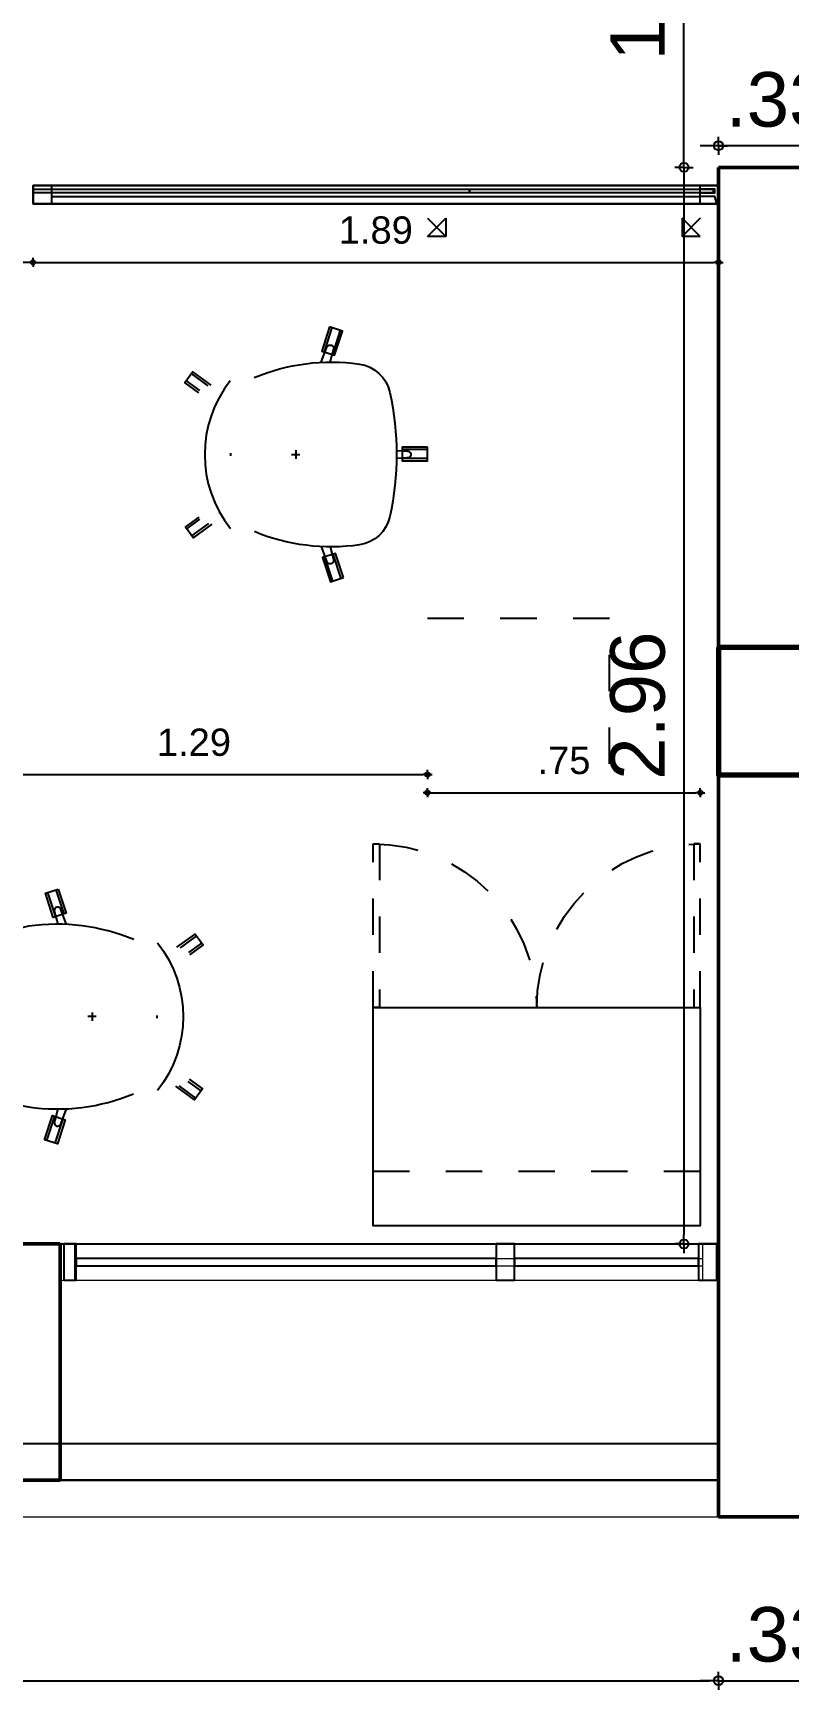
# Model space of a CAD drawing. Header units: millimetres. Extents: x -38 to 179, y -2 to 69.
# Drawn here: x 73.278 to 75.356, y 13.421 to 17.977 of the extents above; entities that cross this region are included whole.
import ezdxf

# ---------------------------------------------------------------- set-up
doc = ezdxf.new("R2010")
doc.units = ezdxf.units.MM
doc.linetypes.add('HIDDEN', pattern=[0.375, 0.25, -0.125])
doc.linetypes.add('HIDDEN2', pattern=[0.1875, 0.125, -0.0625])
doc.layers.get('0').update_dxf_attribs({"color": 255})
for name, color, linetype in [('0.05', 6, 'Continuous'), ('A_MOBILIARIO', 6, 'Continuous'), ('X_COTAS100', 6, 'Continuous'), ('X_COTAS50', 6, 'Continuous')]:
    doc.layers.add(name, color=color, linetype=linetype)
for name, color, linetype, lineweight in [('02 AZUL', 5, 'Continuous', 5), ('06 ROJO', 1, 'Continuous', 50), ('12 COLUMNAS', 4, 'Continuous', 70), ('14 ANTEPECHO', 3, 'Continuous', 15)]:
    doc.layers.add(name, color=color, linetype=linetype, lineweight=lineweight)
doc.styles.add('UNAL PLANEACION', font='arial.ttf')
doc.dimstyles.new('COTAS 100', dxfattribs={"dimscale": 100, "dimtxt": 0.0015, "dimasz": 0.00025, "dimexe": 0, "dimexo": 0.00025, "dimgap": 0.0005, "dimtad": 1, "dimzin": 4, "dimdsep": 46, "dimtxsty": 'UNAL PLANEACION', "dimblk": 'DIMBLK', "dimcen": 1, "dimse1": 1, "dimse2": 1, "dimclrd": 8, "dimclre": 8, "dimclrt": 256, "dimadec": 0, "dimazin": 1, "dimtfac": 1, "dimtix": 1, "dimtmove": 2, "dimatfit": 0, "dimldrblk": 'INDICE', "dimfxl": 1, "dimtolj": 1, "dimtzin": 0, "dimarcsym": 0})
doc.dimstyles.new('COTAS 50', dxfattribs={"dimscale": 50, "dimtxt": 0.0015, "dimasz": 0.00025, "dimexe": 0, "dimexo": 0.00025, "dimgap": 0.001, "dimtad": 1, "dimzin": 4, "dimdsep": 46, "dimtxsty": 'UNAL PLANEACION', "dimblk": 'DIMBLK', "dimcen": 1, "dimse1": 1, "dimse2": 1, "dimclrd": 8, "dimclre": 8, "dimclrt": 256, "dimadec": 0, "dimazin": 1, "dimtfac": 1, "dimtix": 1, "dimtmove": 2, "dimatfit": 0, "dimldrblk": 'INDICE', "dimfxl": 1, "dimtolj": 1, "dimtzin": 0, "dimarcsym": 0})

# ---------------------------------------------------------------- blocks, each defined once
blk = doc.blocks.new('DIMBLK')
for q in [(-1, 0), (0, 1), (1, 0), (0, -1)]:
    blk.add_line((0, 0), q)
blk.add_circle((0, 0), 0.5)
blk = doc.blocks.new('*D198')
at = {"layer": 'Defpoints', "color": 0, "transparency": 16777216}
for p in [(75.1624, 17.6075), (75.0673, 14.6475), (75.1624, 14.6475)]:
    blk.add_point(p, dxfattribs=at)
at = {"layer": 'X_COTAS100', "color": 8, "lineweight": -2, "transparency": 16777216}
blk.add_line((75.0673, 17.5825), (75.0673, 14.6725), dxfattribs=at)
at = {"layer": 'X_COTAS100', "color": 8, "lineweight": -2, "transparency": 16777216, "xscale": 0.025, "yscale": 0.025, "zscale": 0.025}
for p, rotation in [((75.0673, 17.6075), 90), ((75.0673, 14.6475), 270)]:
    blk.add_blockref('DIMBLK', p, dxfattribs=dict(at, rotation=rotation))
at = {"layer": 'X_COTAS100', "transparency": 16777216, "insert": (74.9407, 16.1275), "char_height": 0.15, "attachment_point": 5, "rotation": 90, "style": 'UNAL PLANEACION'}
blk.add_mtext('\\A1;2.96', dxfattribs=at)
blk = doc.blocks.new('INDICE')
blk.add_line((-0.17, 0), (-1.17, 0))
blk.add_lwpolyline([(-0.52, 0.87), (-0.38, 0.93), (0, 0), (-0.38, -0.93), (-0.52, -0.87), (-0.17, 0)], close=True)
blk = doc.blocks.new('*D199')
at = {"layer": 'Defpoints', "color": 0, "transparency": 16777216}
for p in [(75.0673, 18.6025), (75.3274, 18.6025), (75.3274, 17.6075)]:
    blk.add_point(p, dxfattribs=at)
at = {"layer": 'X_COTAS100', "color": 8, "lineweight": -2, "transparency": 16777216}
blk.add_line((75.0673, 17.6325), (75.0673, 18.5775), dxfattribs=at)
at = {"layer": 'X_COTAS100', "color": 8, "lineweight": -2, "transparency": 16777216, "xscale": 0.025, "yscale": 0.025, "zscale": 0.025}
for p, rotation in [((75.0673, 18.6025), 90), ((75.0673, 17.6075), 270)]:
    blk.add_blockref('DIMBLK', p, dxfattribs=dict(at, rotation=rotation))
at = {"layer": 'X_COTAS100', "transparency": 16777216, "insert": (74.9407, 18.105), "char_height": 0.15, "attachment_point": 5, "rotation": 90, "style": 'UNAL PLANEACION'}
blk.add_mtext('\\A1;1.00', dxfattribs=at)
blk = doc.blocks.new('*D200')
at = {"layer": 'Defpoints', "color": 0, "transparency": 16777216}
for p in [(75.1624, 17.6669), (75.1624, 17.6075), (75.4924, 17.6075)]:
    blk.add_point(p, dxfattribs=at)
at = {"layer": 'X_COTAS100', "color": 8, "lineweight": -2, "transparency": 16777216}
for p, q in [((75.1374, 17.6669), (75.1124, 17.6669)), ((75.4924, 17.6669), (75.1624, 17.6669)), ((75.5174, 17.6669), (75.5424, 17.6669))]:
    blk.add_line(p, q, dxfattribs=at)
at = {"layer": 'X_COTAS100', "color": 8, "lineweight": -2, "transparency": 16777216, "xscale": 0.025, "yscale": 0.025, "zscale": 0.025}
blk.add_blockref('DIMBLK', (75.1624, 17.6669), dxfattribs=at)
at = {"layer": 'X_COTAS100', "color": 8, "lineweight": -2, "transparency": 16777216, "xscale": 0.025, "yscale": 0.025, "zscale": 0.025, "rotation": 180}
blk.add_blockref('DIMBLK', (75.4924, 17.6669), dxfattribs=at)
at = {"layer": 'X_COTAS100', "transparency": 16777216, "insert": (75.3274, 17.7935), "char_height": 0.15, "attachment_point": 5, "style": 'UNAL PLANEACION'}
blk.add_mtext('\\A1;.33', dxfattribs=at)
blk = doc.blocks.new('*D154')
at = {"layer": 'Defpoints', "color": 0, "transparency": 16777216}
for p in [(69.3404, 14.1016), (75.1624, 14.1016), (75.1624, 13.4463)]:
    blk.add_point(p, dxfattribs=at)
at = {"layer": 'X_COTAS100', "color": 8, "lineweight": -2, "transparency": 16777216}
blk.add_line((69.3654, 13.4463), (75.1374, 13.4463), dxfattribs=at)
at = {"layer": 'X_COTAS100', "color": 8, "lineweight": -2, "transparency": 16777216, "xscale": 0.025, "yscale": 0.025, "zscale": 0.025, "rotation": 180}
blk.add_blockref('DIMBLK', (69.3404, 13.4463), dxfattribs=at)
at = {"layer": 'X_COTAS100', "color": 8, "lineweight": -2, "transparency": 16777216, "xscale": 0.025, "yscale": 0.025, "zscale": 0.025}
blk.add_blockref('DIMBLK', (75.1624, 13.4463), dxfattribs=at)
at = {"layer": 'X_COTAS100', "transparency": 16777216, "insert": (72.2514, 13.5729), "char_height": 0.15, "attachment_point": 5, "style": 'UNAL PLANEACION'}
blk.add_mtext('\\A1;5.82', dxfattribs=at)
blk = doc.blocks.new('*D155')
at = {"layer": 'Defpoints', "color": 0, "transparency": 16777216}
for p in [(75.1624, 13.8975), (75.4924, 13.8975), (75.4924, 13.4463)]:
    blk.add_point(p, dxfattribs=at)
at = {"layer": 'X_COTAS100', "color": 8, "lineweight": -2, "transparency": 16777216}
for p, q in [((75.1374, 13.4463), (75.1124, 13.4463)), ((75.1624, 13.4463), (75.4924, 13.4463)), ((75.5174, 13.4463), (75.5424, 13.4463))]:
    blk.add_line(p, q, dxfattribs=at)
at = {"layer": 'X_COTAS100', "color": 8, "lineweight": -2, "transparency": 16777216, "xscale": 0.025, "yscale": 0.025, "zscale": 0.025}
blk.add_blockref('DIMBLK', (75.1624, 13.4463), dxfattribs=at)
at = {"layer": 'X_COTAS100', "color": 8, "lineweight": -2, "transparency": 16777216, "xscale": 0.025, "yscale": 0.025, "zscale": 0.025, "rotation": 180}
blk.add_blockref('DIMBLK', (75.4924, 13.4463), dxfattribs=at)
at = {"layer": 'X_COTAS100', "transparency": 16777216, "insert": (75.3274, 13.573), "char_height": 0.15, "attachment_point": 5, "style": 'UNAL PLANEACION'}
blk.add_mtext('\\A1;.33', dxfattribs=at)
blk = doc.blocks.new('MB-ET-150x75')
at = {"layer": 'A_MOBILIARIO', "color": 9, "linetype": 'HIDDEN2', "ltscale": 0.1, "true_color": 0xc7c8ca}
for points in [[(1.45, 0.75), (1.45, 0.7)], [(1.5, 0.75), (1.45, 0.7)], [(1.45, 0.75), (1.5, 0.7)], [(1.5, 0.7), (1.45, 0.7)], [(1.45, 0.05), (1.45, 0)], [(1.5, 0.05), (1.45, 0.05)], [(1.5, 0), (1.45, 0.05)], [(1.45, 0), (1.5, 0.05)]]:
    blk.add_lwpolyline(points, dxfattribs=at)
at = {"layer": 'A_MOBILIARIO', "color": 252, "linetype": 'HIDDEN2', "ltscale": 0.25}
blk.add_lwpolyline([(0, 0.5), (0.4, 0.5), (0.4, 0)], dxfattribs=at)
blk = doc.blocks.new('MB-SO-PM')
at = {"layer": 'A_MOBILIARIO', "color": 252, "ltscale": 0.1}
for points in [[(-0.1721, 0.2665), (-0.199, 0.3035), (-0.229, 0.2816), (-0.1916, 0.2302)], [(-0.2238, 0.2854), (-0.1902, 0.2392)], [(-0.2042, 0.2997), (-0.1782, 0.2639)], [(0.1905, 0.2326), (0.2271, 0.283), (0.1971, 0.3049), (0.1699, 0.2674)], [(0.2023, 0.3011), (0.176, 0.2649)], [(0.2219, 0.2868), (0.1892, 0.2417)], [(-0.3481, -0.1016), (-0.2815, -0.0799)], [(0.3488, -0.0994), (0.2822, -0.0778)], [(-0.3406, -0.1247), (-0.274, -0.103)], [(0.3414, -0.1224), (0.2748, -0.1008)], [(-0.0109, -0.3625), (-0.011, -0.2925)], [(0.0133, -0.3625), (0.0133, -0.2925)]]:
    blk.add_lwpolyline(points, dxfattribs=at)
at = {"layer": 'A_MOBILIARIO'}
for points in [[(-0.0041, 0.1789, -0.001549), (0.0035, 0.1789, -0.001549)], [(0.2116, 0.1144, -0.134915), (0.2486, -0.1748, -0.313815), (0.1708, -0.2585, -0.106624), (-0.1704, -0.2589, -0.313815), (-0.2484, -0.1754, -0.134915), (-0.2121, 0.1139)]]:
    blk.add_lwpolyline(points, format="xyb", dxfattribs=at)
for points in [[(0.0115, 0), (-0.0115, 0)], [(0, 0.0115), (0, -0.0115)]]:
    blk.add_lwpolyline(points, dxfattribs=at)
at = {"layer": 'A_MOBILIARIO', "color": 252, "ltscale": 0.1}
for points in [[(-0.3386, -0.1308), (-0.272, -0.1091), (-0.2835, -0.0738), (-0.3501, -0.0955)], [(0.3508, -0.0932), (0.2842, -0.0716), (0.2728, -0.1069), (0.3394, -0.1285)], [(0.0198, -0.3625), (0.0197, -0.2925), (-0.0174, -0.2925), (-0.0174, -0.3625)]]:
    blk.add_lwpolyline(points, close=True, dxfattribs=at)
for points in [[(-0.254, -0.0943), (-0.289, -0.1039, -1.057066), (-0.293, -0.0853), (-0.2534, -0.0704)], [(0.2534, -0.0702), (0.2949, -0.0858, -1.057066), (0.2872, -0.1032), (0.254, -0.0941)], [(0.0109, -0.2768), (0.0096, -0.3069, -1.057066), (-0.0095, -0.305), (-0.0107, -0.2768)]]:
    blk.add_lwpolyline(points, format="xyb", dxfattribs=at)
blk.add_arc((0, -0.0762), 0.3267, 51.6831, 128.4484, dxfattribs=at)
blk = doc.blocks.new('*U12')
at = {"layer": 'A_MOBILIARIO'}
blk.add_lwpolyline([(0, 0), (0.9, 0), (0.9, 0.6), (0, 0.6)], close=True, dxfattribs=at)
at = {"layer": 'A_MOBILIARIO', "linetype": 'HIDDEN', "ltscale": 0.1}
blk.add_lwpolyline([(0, 0.45), (0.9, 0.45)], dxfattribs=at)
at = {"layer": 'A_MOBILIARIO', "color": 252, "linetype": 'HIDDEN', "ltscale": 0.1}
for points in [[(0, 0), (0, -0.45), (0.018, -0.45), (0.018, 0)], [(0.9, 0), (0.9, -0.45), (0.882, -0.45), (0.882, 0)]]:
    blk.add_lwpolyline(points, close=True, dxfattribs=at)
at = {"layer": 'A_MOBILIARIO', "color": 252, "linetype": 'HIDDEN2'}
for centre, start, end in [((0, 0), 270, 0), ((0.9, 0), 180, 270)]:
    blk.add_arc(centre, 0.45, start, end, dxfattribs=at)
blk = doc.blocks.new('*D176')
at = {"layer": 'Defpoints', "color": 0, "transparency": 16777216}
for p in [(74.3624, 16.0175), (74.3624, 15.9382), (73.0774, 15.7425)]:
    blk.add_point(p, dxfattribs=at)
at = {"layer": 'X_COTAS50', "color": 8, "lineweight": -2, "transparency": 16777216}
blk.add_line((73.0899, 15.9382), (74.3499, 15.9382), dxfattribs=at)
at = {"layer": 'X_COTAS50', "color": 8, "lineweight": -2, "transparency": 16777216, "xscale": 0.0125, "yscale": 0.0125, "zscale": 0.0125, "rotation": 180}
blk.add_blockref('DIMBLK', (73.0774, 15.9382), dxfattribs=at)
at = {"layer": 'X_COTAS50', "color": 8, "lineweight": -2, "transparency": 16777216, "xscale": 0.0125, "yscale": 0.0125, "zscale": 0.0125}
blk.add_blockref('DIMBLK', (74.3624, 15.9382), dxfattribs=at)
at = {"layer": 'X_COTAS50', "transparency": 16777216, "insert": (73.7199, 16.0265), "char_height": 0.075, "attachment_point": 5, "style": 'UNAL PLANEACION'}
blk.add_mtext('\\A1;1.29', dxfattribs=at)
blk = doc.blocks.new('*D177')
at = {"layer": 'Defpoints', "color": 0, "transparency": 16777216}
for p in [(74.3624, 15.9675), (75.1124, 15.9675), (75.1124, 15.8882)]:
    blk.add_point(p, dxfattribs=at)
at = {"layer": 'X_COTAS50', "color": 8, "lineweight": -2, "transparency": 16777216}
blk.add_line((74.3749, 15.8882), (75.0999, 15.8882), dxfattribs=at)
at = {"layer": 'X_COTAS50', "color": 8, "lineweight": -2, "transparency": 16777216, "xscale": 0.0125, "yscale": 0.0125, "zscale": 0.0125, "rotation": 180}
blk.add_blockref('DIMBLK', (74.3624, 15.8882), dxfattribs=at)
at = {"layer": 'X_COTAS50', "color": 8, "lineweight": -2, "transparency": 16777216, "xscale": 0.0125, "yscale": 0.0125, "zscale": 0.0125}
blk.add_blockref('DIMBLK', (75.1124, 15.8882), dxfattribs=at)
at = {"layer": 'X_COTAS50', "transparency": 16777216, "insert": (74.7374, 15.9764), "char_height": 0.075, "attachment_point": 5, "style": 'UNAL PLANEACION'}
blk.add_mtext('\\A1;.75', dxfattribs=at)
blk = doc.blocks.new('*D190')
at = {"layer": 'Defpoints', "color": 0, "transparency": 16777216}
for p in [(73.2774, 17.5675), (75.1624, 17.5075), (75.1624, 17.3464)]:
    blk.add_point(p, dxfattribs=at)
at = {"layer": 'X_COTAS50', "color": 8, "lineweight": -2, "transparency": 16777216}
blk.add_line((73.2899, 17.3464), (75.1499, 17.3464), dxfattribs=at)
at = {"layer": 'X_COTAS50', "color": 8, "lineweight": -2, "transparency": 16777216, "xscale": 0.0125, "yscale": 0.0125, "zscale": 0.0125, "rotation": 180}
blk.add_blockref('DIMBLK', (73.2774, 17.3464), dxfattribs=at)
at = {"layer": 'X_COTAS50', "color": 8, "lineweight": -2, "transparency": 16777216, "xscale": 0.0125, "yscale": 0.0125, "zscale": 0.0125}
blk.add_blockref('DIMBLK', (75.1624, 17.3464), dxfattribs=at)
at = {"layer": 'X_COTAS50', "transparency": 16777216, "insert": (74.2199, 17.4347), "char_height": 0.075, "attachment_point": 5, "style": 'UNAL PLANEACION'}
blk.add_mtext('\\A1;1.89', dxfattribs=at)
blk = doc.blocks.new('*D191')
at = {"layer": 'Defpoints', "color": 0, "transparency": 16777216}
for p in [(73.2774, 17.5425), (72.3774, 17.5175), (72.3774, 17.3464)]:
    blk.add_point(p, dxfattribs=at)
at = {"layer": 'X_COTAS50', "color": 8, "lineweight": -2, "transparency": 16777216}
blk.add_line((73.2649, 17.3464), (72.3899, 17.3464), dxfattribs=at)
at = {"layer": 'X_COTAS50', "color": 8, "lineweight": -2, "transparency": 16777216, "xscale": 0.0125, "yscale": 0.0125, "zscale": 0.0125, "rotation": 180}
blk.add_blockref('DIMBLK', (72.3774, 17.3464), dxfattribs=at)
at = {"layer": 'X_COTAS50', "color": 8, "lineweight": -2, "transparency": 16777216, "xscale": 0.0125, "yscale": 0.0125, "zscale": 0.0125}
blk.add_blockref('DIMBLK', (73.2774, 17.3464), dxfattribs=at)
at = {"layer": 'X_COTAS50', "transparency": 16777216, "insert": (72.8274, 17.4347), "char_height": 0.075, "attachment_point": 5, "style": 'UNAL PLANEACION'}
blk.add_mtext('\\A1;.90', dxfattribs=at)
blk = doc.blocks.new('*U217')
at = {"layer": '0.05', "color": 150}
blk.add_lwpolyline([(0, 0.05), (0, 0), (1.8845, 0), (1.8845, 0.05)], close=True, dxfattribs=at)
at = {"layer": '0.05'}
for points in [[(0, 0), (0.05, 0), (0.05, 0.05), (0, 0.05)], [(1.8345, 0), (1.8845, 0), (1.8845, 0.05), (1.8345, 0.05)]]:
    blk.add_lwpolyline(points, close=True, dxfattribs=at)
at = {"layer": '0.05', "color": 6}
blk.add_lwpolyline([(1.8345, 0.02), (0.05, 0.02), (0.05, 0.03), (1.8345, 0.03), (1.8345, 0.02)], dxfattribs=at)
blk = doc.blocks.new('ventana fachada uriel gran')
at = {"color": 3}
for points in [[(-0.055, 0.65), (-0.0053, 0.65), (-0.0053, 0.55), (-0.055, 0.55)], [(0.501, 0.65), (0.551, 0.65), (0.551, 0.55), (0.501, 0.55)], [(1.706, 0.65), (1.74, 0.65), (1.74, 0.55), (1.706, 0.55)], [(-0.0053, 0.61), (0.501, 0.61), (0.501, 0.59), (-0.0053, 0.59)], [(0.551, 0.61), (1.706, 0.61), (1.706, 0.59), (0.551, 0.59)]]:
    blk.add_lwpolyline(points, close=True, dxfattribs=at)
blk = doc.blocks.new('ventanas complet onci')
at = {"color": 3, "xscale": -1}
blk.add_blockref('ventana fachada uriel gran', (-4.385, 0, -1.48), dxfattribs=at)
blk = doc.blocks.new('3d onci cascara')
at = {"color": 3}
blk.add_blockref('ventanas complet onci', (14.555, 0), dxfattribs=at)

msp = doc.modelspace()

# ---------------------------------------------------------------- linework, layer by layer
for points in [[(75.1624, 13.9975), (69.3424, 13.9975), (69.3424, 14.6475), (75.1624, 14.6475)], [(73.2374, 14.6475), (73.3524, 14.6475), (73.3524, 13.9975), (73.2374, 13.9975)], [(69.3404, 13.9975), (75.1624, 13.9975), (75.1624, 14.0975), (69.3404, 14.0975)]]:
    msp.add_lwpolyline(points, close=True)
at = {"layer": '0.05', "color": 150}
for points in [[(73.2779, 17.5575), (73.2779, 17.5075), (75.1624, 17.5075), (75.1624, 17.5575)], [(75.1124, 17.5575), (75.1624, 17.5575), (75.1624, 17.5075), (75.1574, 17.5075), (75.1524, 17.5275), (75.1124, 17.5275), (75.1124, 17.5375), (75.1524, 17.5375), (75.1524, 17.5475), (75.1124, 17.5475)]]:
    msp.add_lwpolyline(points, close=True, dxfattribs=at)
at = {"layer": '0.05', "color": 6}
for points in [[(74.4779, 17.5375), (73.2779, 17.5375), (73.2779, 17.5475), (74.4779, 17.5475), (74.4779, 17.5375)], [(75.1473, 17.5375), (74.4779, 17.5375), (74.4779, 17.5475), (75.1473, 17.5475), (75.1473, 17.5375)]]:
    msp.add_lwpolyline(points, dxfattribs=at)
at = {"layer": '02 AZUL'}
for p, q in [((73.3924, 14.5475), (73.3924, 14.6475)), ((75.1189, 14.5475), (75.1189, 14.6475)), ((73.3924, 14.6075), (75.1189, 14.6075)), ((73.3924, 14.5875), (75.1189, 14.5875))]:
    msp.add_line(p, q, dxfattribs=at)
at = {"layer": '06 ROJO'}
for p, q in [((75.1624, 15.7825), (75.1624, 17.6075)), ((75.1624, 17.6075), (75.4924, 17.6075)), ((75.1624, 13.8975), (75.1624, 15.9375)), ((73.2374, 14.6475), (73.3524, 14.6475)), ((73.3524, 13.9975), (73.3524, 14.6475)), ((73.2374, 13.9975), (73.3524, 13.9975)), ((75.1624, 13.8975), (75.4924, 13.8975))]:
    msp.add_line(p, q, dxfattribs=at)
at = {"layer": '12 COLUMNAS'}
msp.add_lwpolyline([(75.1624, 16.2875), (75.1624, 15.9375), (75.4924, 15.9375), (75.4924, 16.2875)], close=True, dxfattribs=at)
at = {"layer": '14 ANTEPECHO'}
for p, q in [((73.3524, 14.6475), (75.1624, 14.6475)), ((73.3524, 14.5475), (75.1624, 14.5475)), ((69.3424, 13.8975), (75.1624, 13.8975))]:
    msp.add_line(p, q, dxfattribs=at)

# ---------------------------------------------------------------- block references
at = {"color": 3}
msp.add_blockref('3d onci cascara', (64.9324, 13.9975, 2.3), dxfattribs=at)
at = {"layer": '0.05', "xscale": -1}
msp.add_blockref('*U217', (75.1624, 17.5075), dxfattribs=at)
at = {"layer": 'A_MOBILIARIO', "xscale": -1}
for name, p, rotation in [('MB-ET-150x75', (74.3624, 15.9675), 270), ('*U12', (74.2124, 15.2975), 180), ('MB-SO-PM', (73.4399, 15.2725), 270)]:
    msp.add_blockref(name, p, dxfattribs=dict(at, rotation=rotation))
at = {"layer": 'A_MOBILIARIO', "rotation": 90.00000000000001}
msp.add_blockref('MB-SO-PM', (73.9999, 16.8181), dxfattribs=at)

# ---------------------------------------------------------------- dimensions: what is measured, and where the dimension line sits
at = {"layer": 'X_COTAS100'}
for base, p1, p2, picture, middle in [((75.0672517317, 18.6024571796), (75.3274049392, 17.6074571796), (75.3274049392, 18.6024571796), '*D199', (74.9406657835, 18.1049571796)), ((75.0673, 14.6475), (75.1624, 17.6075), (75.1624, 14.6475), '*D198', (74.9407, 16.1275))]:
    dim = msp.add_linear_dim(base=base, p1=p1, p2=p2, angle=90, dimstyle='COTAS 100', dxfattribs=at)
    dim.commit()
    dim.dimension.update_dxf_attribs({"geometry": picture, "text_midpoint": middle})
for base, p1, p2, picture, middle in [((75.1624, 17.6669), (75.4924, 17.6075), (75.1624, 17.6075), '*D200', (75.3274, 17.7935)), ((75.1624, 13.4463), (69.3404, 14.1016), (75.1624, 14.1016), '*D154', (72.2514, 13.5729)), ((75.4924, 13.4463), (75.1624, 13.8975), (75.4924, 13.8975), '*D155', (75.3274, 13.573))]:
    dim = msp.add_linear_dim(base=base, p1=p1, p2=p2, dimstyle='COTAS 100', dxfattribs=at)
    dim.commit()
    dim.dimension.update_dxf_attribs({"geometry": picture, "text_midpoint": middle})
at = {"layer": 'X_COTAS50'}
for base, p1, p2, picture, middle in [((72.3774, 17.3464), (73.2774, 17.5425), (72.3774, 17.5175), '*D191', (72.8274, 17.4347)), ((75.1624049392, 17.3463937911), (73.2774049392, 17.5674571796), (75.1624049392, 17.5074571796), '*D190', (74.2199049392, 17.4346867652)), ((74.3624049392, 15.9382476889), (73.0774049392, 15.7424571796), (74.3624049392, 16.0174571796), '*D176', (73.7199049392, 16.026540663)), ((75.1124, 15.8882), (74.3624, 15.9675), (75.1124, 15.9675), '*D177', (74.7374, 15.9764))]:
    dim = msp.add_linear_dim(base=base, p1=p1, p2=p2, dimstyle='COTAS 50', dxfattribs=at)
    dim.commit()
    dim.dimension.update_dxf_attribs({"geometry": picture, "text_midpoint": middle})

doc.saveas('drawing.dxf')
